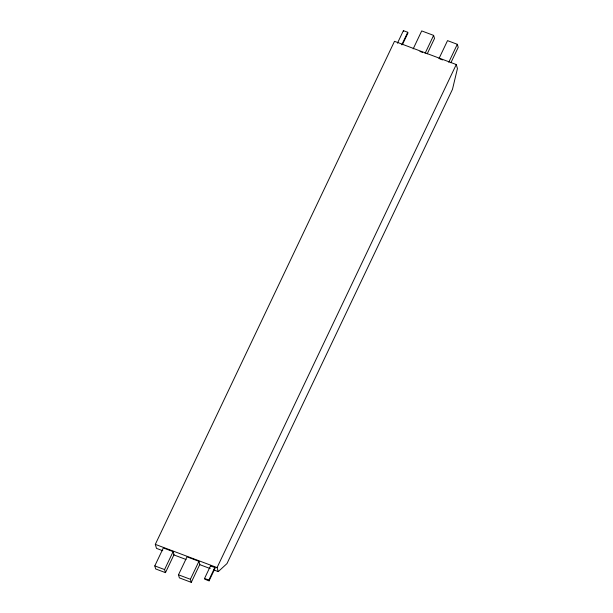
<?xml version="1.0" encoding="UTF-8"?>
<svg xmlns="http://www.w3.org/2000/svg" width="613" height="613" viewBox="0 0 613 613"><rect width="100%" height="100%" fill="white"/><g stroke="black" fill="none" stroke-linecap="round" stroke-linejoin="round"><path stroke-width="0.92" d="M162.759 550.735L156.491 548.374L155.311 544.367L394.496 41.309L456.264 64.534L457.444 68.549L452.478 89.322L226.979 563.592L218.259 571.607L213.784 569.921M397.431 43.201L403.4 30.65L407.722 32.274L407.944 33.025L402.373 44.741M401.753 44.833L407.722 32.274M154.79 565.899L163.334 547.938L173.111 551.616L174.015 554.673L165.472 572.642L155.694 568.964L154.79 565.899L164.568 569.577L165.472 572.642M164.568 569.577L173.111 551.616M413.17 48.887L421.713 30.918L433.621 35.393L434.517 38.458L427.2 53.86M425.077 53.362L433.621 35.393M178.483 574.81L187.026 556.842L198.934 561.324L199.83 564.381L191.287 582.35L179.379 577.875L178.483 574.81L190.39 579.285L191.287 582.35M190.39 579.285L198.934 561.324M438.985 58.595L447.528 40.627L457.306 44.305L458.21 47.362L450.884 62.764M448.762 62.273L457.306 44.305M204.535 578.473L210.504 565.914L214.826 567.538L215.048 568.289L209.079 580.848L204.757 579.224L204.535 578.473L208.857 580.097L209.079 580.848M208.857 580.097L214.826 567.538M218.259 571.607L217.079 567.592L456.264 64.534M419.974 51.438L422.526 52.404M439.873 58.925L442.54 59.928M155.311 544.367L217.079 567.592M173.502 554.773L186.03 559.485M199.463 564.535L210.205 568.573M403.4 30.65L403.622 31.401M210.504 565.914L210.726 566.665"/></g></svg>
